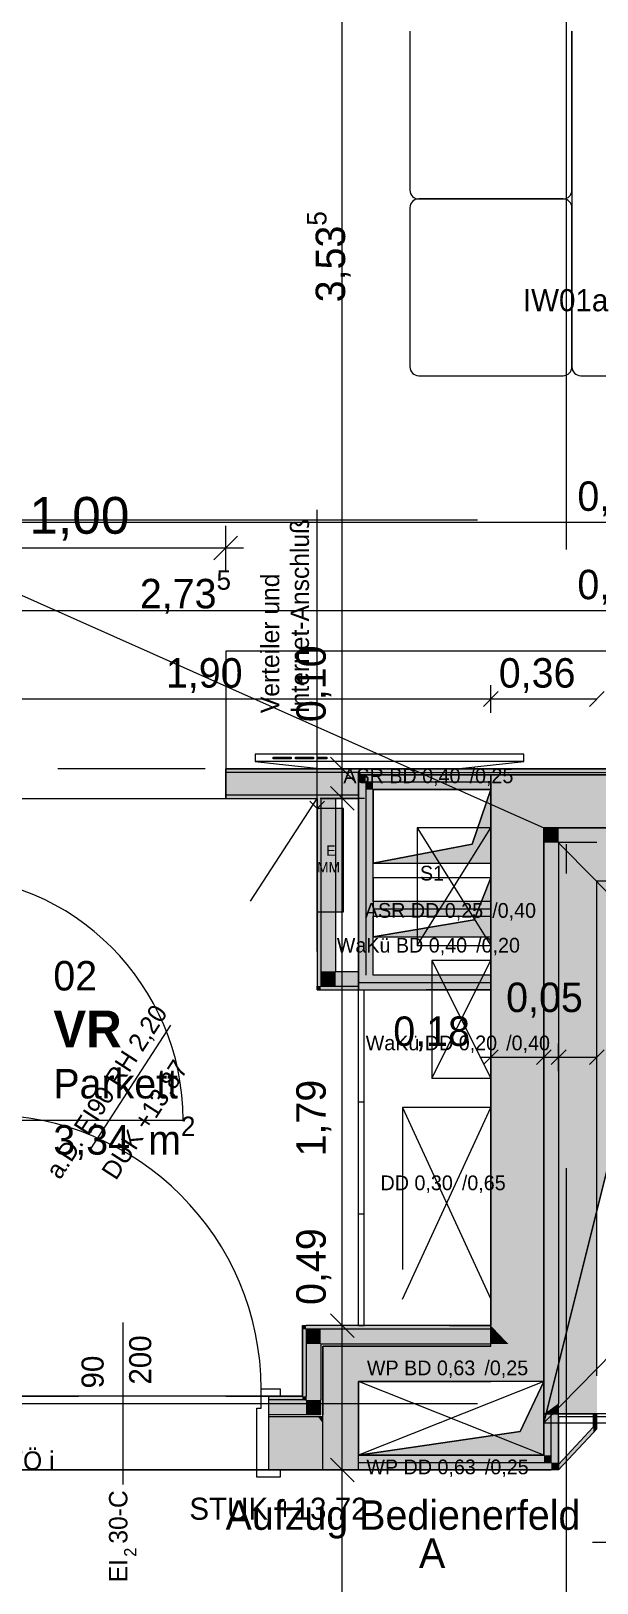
# Model space of a CAD drawing. Header units: metres. Extents: x -3 to 171, y -23 to 41.
# Drawn here: x 7.18 to 9.11, y -6.61 to -1.34 of the extents above; entities that cross this region are included whole.
import ezdxf

# ---------------------------------------------------------------- set-up
doc = ezdxf.new("R2010")
doc.units = ezdxf.units.M
doc.header["$MEASUREMENT"] = 0
for name, pattern in [('Achse', [0.004, 0.002, -0.001, 0, -0.001]), ('Strichlinie eng', [0.002, 0.0015, -0.0005]), ('Untersicht', [0.001, 0.0005, -0.0005])]:
    doc.linetypes.add(name, pattern=pattern)
for name, color, linetype in [('4._1.DG PP STG1_1_000 Achsraster', 7, 'Continuous'), ('4._1.DG PP STG1_1_120 Wand Innen tragend', 7, 'Continuous'), ('4._1.DG PP STG1_1_130 Wand Innen', 7, 'Continuous'), ('4._1.DG PP STG1_1_170 Schachtwände', 7, 'Continuous'), ('4._1.DG PP STG1_1_210 Decke', 7, 'Continuous'), ('4._1.DG PP STG1_1_220 Bodenaufbau', 7, 'Continuous'), ('4._1.DG PP STG1_1_230 Decke abgehaengt', 7, 'Continuous'), ('4._1.DG PP STG1_1_270 Deckendurchbruchsymbol', 7, 'Continuous'), ('4._1.DG PP STG1_1_430 Aufzug', 7, 'Continuous'), ('4._1.DG PP STG1_1_510 Möblierung', 7, 'Continuous'), ('4._1.DG PP STG1_1_630 Elektrische Installation', 7, 'Continuous'), ('4._1.DG PP STG1_1_810 Raum', 7, 'Continuous'), ('4._1.DG PP STG1_1_815 Raumbegrenzung', 7, 'Continuous'), ('4._1.DG PP STG1_1_915 Allgemein Beschriftung.x', 7, 'Continuous'), ('4._1.DG PP STG1_1_945 Einreichplan Beschriftung', 7, 'Continuous'), ('4._1.DG PP STG1_1_950 Polierplan Bemaßung', 7, 'Continuous'), ('4._1.DG PP STG1_1_950-1 Polierplan Bemaßung Küche', 7, 'Continuous')]:
    doc.layers.add(name, color=color, linetype=linetype)
doc.styles.add('ERSTELLTER_STIL_1', font='arial.ttf')
doc.styles.add('ERSTELLTER_STIL_2', font='')
doc.styles.add('ERSTELLTER_STIL_6', font='')
doc.styles.get('ERSTELLTER_STIL_2').set_extended_font_data('Eurostile')
doc.styles.get('ERSTELLTER_STIL_6').set_extended_font_data('Eurostile', bold=True)

msp = doc.modelspace()

# ---------------------------------------------------------------- hatches: boundary and pattern name
at = {"layer": '4._1.DG PP STG1_1_120 Wand Innen tragend', "linetype": 'Continuous', "lineweight": 13, "true_color": 0x3f7f02}
for points in [[(8.745, -4.045), (8.925, -4.045), (8.745, -3.865)], [(8.745, -3.865), (8.925, -4.045), (8.925, -3.865)], [(10.905, -3.865), (8.925, -3.865), (8.925, -4.045), (10.905, -4.045)], [(8.745, -4.045), (8.745, -5.735), (8.8113, -5.805), (8.925, -5.805), (8.925, -4.045)], [(8.7568, -5.7475), (8.745, -5.735), (8.745, -5.7475)], [(8.745, -5.7975), (8.8042, -5.7975), (8.7568, -5.7475), (8.745, -5.7475)], [(8.295, -5.805), (8.175, -5.805), (8.295, -5.925)], [(8.295, -5.925), (8.175, -5.805), (8.175, -5.925)], [(8.295, -5.925), (8.745, -5.925), (8.745, -5.805), (8.295, -5.805)], [(8.745, -5.805), (8.8113, -5.805), (8.8042, -5.7975), (8.745, -5.7975)], [(8.745, -5.805), (8.745, -5.925), (8.925, -5.925), (8.8113, -5.805)], [(8.925, -5.805), (8.8113, -5.805), (8.925, -5.925)], [(8.295, -6.045), (8.295, -5.925), (8.175, -5.925), (8.175, -6.045)], [(7.99, -6.225), (8.175, -6.225), (8.175, -6.0671), (8.1582, -6.045), (7.99, -6.045)], [(8.1582, -6.045), (8.1675, -6.0572), (8.1675, -6.045)], [(8.1675, -6.045), (8.1675, -6.0572), (8.175, -6.0671), (8.175, -6.045)], [(8.295, -6.045), (8.175, -6.045), (8.175, -6.0671), (8.295, -6.225)], [(8.175, -6.0671), (8.175, -6.225), (8.295, -6.225)]]:
    msp.add_hatch(color=76, dxfattribs=at).paths.add_polyline_path(points)
at = {"layer": '4._1.DG PP STG1_1_120 Wand Innen tragend', "linetype": 'Continuous', "lineweight": 13, "true_color": 0xfb02fe}
for points in [[(8.1175, -5.735), (8.105, -5.735), (8.1175, -5.7475)], [(8.105, -5.7475), (8.1175, -5.7475), (8.105, -5.735)], [(8.1175, -5.7475), (8.745, -5.7475), (8.745, -5.735), (8.1175, -5.735)], [(8.105, -5.975), (8.1175, -5.975), (8.1175, -5.7475), (8.105, -5.7475)], [(7.99, -5.9875), (8.105, -5.9875), (8.105, -5.975), (7.99, -5.975)], [(8.1175, -5.975), (8.105, -5.975), (8.1145, -5.9875), (8.1175, -5.9875)], [(8.1145, -5.9875), (8.105, -5.975), (8.105, -5.9875)]]:
    msp.add_hatch(color=6, dxfattribs=at).paths.add_polyline_path(points)
at = {"layer": '4._1.DG PP STG1_1_120 Wand Innen tragend', "linetype": 'Continuous', "lineweight": 13, "true_color": 0xffaa00}
for points in [[(8.1675, -5.7475), (8.1175, -5.7475), (8.1675, -5.7975)], [(8.1675, -5.7975), (8.1175, -5.7475), (8.1175, -5.7975)], [(8.1675, -5.7975), (8.745, -5.7975), (8.745, -5.7475), (8.1675, -5.7475)], [(8.1675, -5.9875), (8.1675, -5.7975), (8.1175, -5.7975), (8.1175, -5.9875)], [(7.99, -6.0375), (8.1175, -6.0375), (8.1175, -5.9914), (8.1145, -5.9875), (7.99, -5.9875)], [(8.1145, -5.9875), (8.1175, -5.9914), (8.1175, -5.9875)], [(8.1675, -6.0375), (8.1675, -5.9875), (8.1175, -5.9875), (8.1175, -5.9914), (8.1525, -6.0375)], [(8.1175, -6.0375), (8.1525, -6.0375), (8.1175, -5.9914)]]:
    msp.add_hatch(color=40, dxfattribs=at).paths.add_polyline_path(points)
at = {"layer": '4._1.DG PP STG1_1_130 Wand Innen', "linetype": 'Continuous', "lineweight": 13, "true_color": 0xfb02fe}
for points in [[(8.295, -3.845), (7.845, -3.845), (7.845, -3.8575), (8.295, -3.8575)], [(9.37, -3.845), (8.295, -3.845), (8.295, -3.8575), (9.37, -3.8575)], [(7.845, -3.945), (8.295, -3.945), (8.295, -3.9325), (7.845, -3.9325)], [(8.155, -3.945), (8.155, -4.5825), (8.1675, -4.5825), (8.1675, -3.945)], [(8.1675, -4.5825), (8.155, -4.5825), (8.155, -4.595)], [(8.1675, -4.5825), (8.155, -4.595), (8.1675, -4.595)], [(8.1675, -4.595), (8.295, -4.595), (8.295, -4.5825), (8.1675, -4.5825)]]:
    msp.add_hatch(color=6, dxfattribs=at).paths.add_polyline_path(points)
at = {"layer": '4._1.DG PP STG1_1_130 Wand Innen', "linetype": 'Continuous', "lineweight": 13, "true_color": 0xffaa00}
for points in [[(8.295, -3.8575), (7.845, -3.8575), (7.845, -3.9325), (8.295, -3.9325)], [(8.2175, -4.5325), (8.2175, -3.945), (8.1675, -3.945), (8.1675, -4.5325)], [(8.1675, -4.5325), (8.1675, -4.5825), (8.2175, -4.5325)], [(8.2175, -4.5325), (8.1675, -4.5825), (8.2175, -4.5825)], [(8.2175, -4.5825), (8.295, -4.5825), (8.295, -4.5325), (8.2175, -4.5325)]]:
    msp.add_hatch(color=40, dxfattribs=at).paths.add_polyline_path(points)
at = {"layer": '4._1.DG PP STG1_1_170 Schachtwände', "linetype": 'Continuous', "lineweight": 13, "true_color": 0xfb02fe}
for points in [[(8.295, -3.89), (8.32, -3.89), (8.295, -3.865)], [(8.32, -3.865), (8.295, -3.865), (8.32, -3.89)], [(8.295, -4.545), (8.32, -4.545), (8.32, -3.89), (8.295, -3.89)], [(8.32, -3.89), (8.745, -3.89), (8.745, -3.865), (8.32, -3.865)], [(8.345, -3.915), (8.32, -3.89), (8.32, -3.915)], [(8.345, -3.89), (8.32, -3.89), (8.345, -3.915)], [(8.345, -3.915), (8.745, -3.915), (8.745, -3.89), (8.345, -3.89)], [(8.32, -3.915), (8.32, -4.545), (8.345, -4.545), (8.345, -3.915)], [(8.345, -4.32), (8.745, -4.32), (8.745, -4.295), (8.345, -4.295)], [(8.345, -4.345), (8.745, -4.345), (8.745, -4.32), (8.345, -4.32)], [(8.295, -4.57), (8.745, -4.57), (8.745, -4.545), (8.295, -4.545)], [(8.295, -4.595), (8.745, -4.595), (8.745, -4.57), (8.295, -4.57)], [(8.95, -6.175), (8.95, -6.035), (8.925, -6.035), (8.925, -6.175)], [(8.975, -6.2), (8.975, -6.035), (8.95, -6.035), (8.95, -6.2)], [(9.105, -6.035), (9.0925, -6.035), (9.0925, -6.0801), (9.105, -6.0666)], [(9.0925, -6.0801), (8.975, -6.2066), (8.975, -6.225), (9.0925, -6.0985)], [(9.105, -6.0666), (9.0925, -6.0801), (9.105, -6.085)], [(9.0925, -6.0801), (9.0925, -6.0985), (9.105, -6.085)], [(8.925, -6.175), (8.295, -6.175), (8.295, -6.2), (8.925, -6.2)], [(8.95, -6.2), (8.295, -6.2), (8.295, -6.225), (8.95, -6.225)], [(8.925, -6.2), (8.95, -6.2), (8.925, -6.175)], [(8.925, -6.175), (8.95, -6.2), (8.95, -6.175)], [(8.95, -6.225), (8.975, -6.225), (8.95, -6.2)], [(8.95, -6.2), (8.975, -6.225), (8.975, -6.2)]]:
    msp.add_hatch(color=6, dxfattribs=at).paths.add_polyline_path(points)
at = {"layer": '4._1.DG PP STG1_1_270 Deckendurchbruchsymbol', "linetype": 'Continuous', "lineweight": 0}
for points in [[(8.345, -4.165), (8.745, -4.165), (8.745, -3.915), (8.6811, -4.1011)], [(8.345, -4.415), (8.745, -4.415), (8.745, -4.215), (8.6879, -4.3579)], [(8.295, -6.175), (8.925, -6.175), (8.925, -5.925), (8.8448, -6.0948)]]:
    msp.add_hatch(color=8, dxfattribs=at).paths.add_polyline_path(points)
at = {"layer": '4._1.DG PP STG1_1_270 Deckendurchbruchsymbol', "linetype": 'Continuous', "lineweight": 0, "true_color": 0x3f3f3f}
msp.add_hatch(color=250, dxfattribs=at).paths.add_polyline_path([(10.905, -4.045), (8.925, -4.045), (8.925, -6.065), (9.329, -4.449)])
at = {"layer": '4._1.DG PP STG1_1_430 Aufzug', "linetype": 'Continuous', "lineweight": 13, "true_color": 0xff6400}
for points in [[(8.925, -4.045), (8.975, -4.095), (8.975, -4.045)], [(8.925, -4.095), (8.975, -4.095), (8.925, -4.045)], [(8.975, -4.045), (8.975, -4.095), (10.855, -4.095), (10.855, -4.045)], [(8.925, -4.095), (8.925, -6.035), (8.975, -5.9989), (8.975, -4.095)], [(8.975, -5.9989), (8.925, -6.035), (8.975, -6.035)]]:
    msp.add_hatch(color=30, dxfattribs=at).paths.add_polyline_path(points)
at = {"layer": '4._1.DG PP STG1_1_430 Aufzug', "linetype": 'Continuous', "lineweight": 13, "true_color": 0x3f7f02}
for points in [[(8.975, -4.095), (9.105, -4.225), (9.105, -4.095)], [(8.975, -4.225), (9.105, -4.225), (8.975, -4.095)], [(10.725, -4.095), (9.105, -4.095), (9.105, -4.225), (10.725, -4.225)], [(8.975, -4.225), (8.975, -5.905), (9.105, -5.905), (9.105, -4.225)], [(9.105, -5.905), (8.975, -5.9989), (8.975, -6.035), (9.105, -6.035)], [(8.975, -5.9989), (9.105, -5.905), (8.975, -5.905)]]:
    msp.add_hatch(color=76, dxfattribs=at).paths.add_polyline_path(points)
at = {"layer": '4._1.DG PP STG1_1_630 Elektrische Installation', "linetype": 'Continuous', "lineweight": 0, "true_color": 0x3f1b00}
msp.add_hatch(color=28, dxfattribs=at).paths.add_polyline_path([(8.245, -3.98), (8.155, -3.98), (8.155, -4.33), (8.245, -4.33)])
msp.add_hatch(color=28, dxfattribs=at).paths.add_polyline_path([(8.245, -3.98), (8.155, -3.98), (8.155, -4.33), (8.245, -4.33)])

# ---------------------------------------------------------------- linework, layer by layer
at = {"layer": '4._1.DG PP STG1_1_000 Achsraster', "color": 5, "linetype": 'Achse', "lineweight": 0, "ltscale": 1000}
for p, q in [((9, 3), (9, -22.5231)), ((-1.5, -3), (21, -3)), ((-1.5, -6), (21, -6))]:
    msp.add_line(p, q, dxfattribs=at)
at = {"layer": '4._1.DG PP STG1_1_120 Wand Innen tragend', "color": 7, "linetype": 'Continuous', "lineweight": 13, "ltscale": 1000}
for p, q in [((7.495, -5.725), (7.495, -6.275)), ((8.1675, -5.7475), (8.1175, -5.7475)), ((8.1175, -5.7475), (8.1175, -5.7975)), ((8.1675, -5.7475), (8.1175, -5.7475)), ((8.745, -5.7475), (8.1675, -5.7475)), ((8.1175, -5.7975), (8.1175, -5.975)), ((8.175, -5.7975), (8.1675, -5.7975)), ((8.1675, -5.7975), (8.1675, -5.805)), ((8.175, -5.7975), (8.1675, -5.7975)), ((8.1675, -5.805), (8.1675, -5.9875)), ((8.745, -5.7975), (8.175, -5.7975)), ((7.965, -6.015), (7.965, -5.95)), ((7.965, -5.95), (8.03, -5.95)), ((8.03, -5.95), (8.03, -5.975)), ((7.99, -5.975), (7.99, -5.9875)), ((8.03, -5.975), (7.99, -5.975)), ((7.99, -5.975), (7.99, -6.225)), ((7.99, -5.975), (7.99, -5.9875)), ((7.99, -5.975), (7.99, -5.9875)), ((8.1145, -5.9875), (7.99, -5.9875)), ((7.99, -5.9875), (7.99, -6.0375)), ((7.99, -5.9875), (7.99, -6.0375)), ((7.99, -5.9875), (7.99, -6.0375)), ((8.1175, -5.9875), (8.1145, -5.9875)), ((8.1175, -5.9875), (8.1175, -5.975)), ((8.1175, -5.9875), (8.1175, -5.975)), ((8.1675, -6.0375), (8.1675, -5.9875)), ((8.1675, -6.0375), (8.1675, -5.9875)), ((7.95, -6.25), (7.95, -6.015)), ((7.95, -6.015), (7.965, -6.015)), ((8.1525, -6.0375), (7.99, -6.0375)), ((7.99, -6.0375), (7.99, -6.045)), ((7.99, -6.0375), (7.99, -6.045)), ((7.99, -6.0375), (7.99, -6.045)), ((8.1675, -6.0375), (8.1525, -6.0375)), ((8.03, -6.25), (7.95, -6.25)), ((7.99, -6.225), (8.03, -6.225)), ((8.03, -6.225), (8.03, -6.25))]:
    msp.add_line(p, q, dxfattribs=at)
at = {"layer": '4._1.DG PP STG1_1_120 Wand Innen tragend', "color": 7, "linetype": 'Continuous', "lineweight": 18, "ltscale": 1000}
for p, q in [((8.745, -5.7475), (8.745, -5.735)), ((8.745, -5.7475), (8.745, -5.735)), ((8.745, -5.7975), (8.745, -5.7475)), ((8.745, -5.7975), (8.745, -5.7475)), ((8.295, -5.805), (8.175, -5.805)), ((8.175, -5.805), (8.175, -5.925)), ((8.295, -5.805), (8.175, -5.805)), ((8.745, -5.805), (8.295, -5.805)), ((8.745, -5.805), (8.745, -5.7975)), ((8.745, -5.805), (8.745, -5.7975)), ((8.175, -5.925), (8.175, -6.0375)), ((8.1582, -6.045), (7.99, -6.045)), ((7.99, -6.045), (7.99, -6.225)), ((7.99, -6.045), (7.99, -6.225)), ((7.99, -6.045), (7.99, -6.225)), ((8.1675, -6.045), (8.1582, -6.045)), ((8.175, -6.045), (8.1675, -6.045)), ((8.175, -6.045), (8.175, -6.0375)), ((8.175, -6.045), (8.175, -6.0375))]:
    msp.add_line(p, q, dxfattribs=at)
at = {"layer": '4._1.DG PP STG1_1_120 Wand Innen tragend', "color": 8, "linetype": 'Continuous', "lineweight": 13, "ltscale": 1000}
for p, q in [((7.99, -5.975), (7, -5.975)), ((7.99, -6.225), (7, -6.225))]:
    msp.add_line(p, q, dxfattribs=at)
at = {"layer": '4._1.DG PP STG1_1_120 Wand Innen tragend', "color": 7, "linetype": 'Continuous', "lineweight": 18, "ltscale": 1000, "flags": 128}
for points in [[(8.745, -3.865), (8.745, -4.045)], [(9.37, -3.865), (8.745, -3.865)], [(8.745, -4.045), (8.745, -5.735)], [(8.925, -4.045), (10.905, -4.045)], [(8.925, -5.925), (8.925, -4.045)], [(8.295, -6.045), (8.295, -5.925)], [(8.295, -5.925), (8.745, -5.925)], [(8.925, -5.925), (8.745, -5.925)], [(8.295, -6.225), (8.295, -6.045)], [(7.99, -6.225), (8.295, -6.225)]]:
    msp.add_lwpolyline(points, dxfattribs=at)
at = {"layer": '4._1.DG PP STG1_1_120 Wand Innen tragend', "color": 7, "linetype": 'Continuous', "lineweight": 13, "ltscale": 1000, "flags": 128}
for points in [[(8.105, -5.735), (8.1175, -5.735)], [(8.105, -5.735), (8.105, -5.975)], [(8.745, -5.735), (8.1175, -5.735)], [(8.105, -5.975), (7.99, -5.975)]]:
    msp.add_lwpolyline(points, dxfattribs=at)
at = {"layer": '4._1.DG PP STG1_1_120 Wand Innen tragend', "color": 7, "linetype": 'Continuous', "lineweight": 13, "ltscale": 1000}
msp.add_arc((7.035, -5.95), 0.93, 0, 90, dxfattribs=at)
at = {"layer": '4._1.DG PP STG1_1_130 Wand Innen', "color": 7, "linetype": 'Continuous', "lineweight": 18, "ltscale": 1000}
for p, q in [((8.295, -3.8575), (7.845, -3.8575)), ((8.295, -3.8575), (9.37, -3.8575)), ((7.845, -3.9325), (8.295, -3.9325)), ((8.1675, -3.945), (8.1675, -4.5325)), ((8.2175, -3.945), (8.2175, -4.455)), ((8.2175, -4.455), (8.2175, -4.5325)), ((8.2175, -4.455), (8.2175, -4.5325)), ((8.1675, -4.5325), (8.1675, -4.5825)), ((8.1675, -4.5325), (8.1675, -4.5825)), ((8.1675, -4.5825), (8.2175, -4.5825)), ((8.2175, -4.5325), (8.295, -4.5325)), ((8.2175, -4.5825), (8.295, -4.5825)), ((8.295, -4.5325), (8.295, -4.5325))]:
    msp.add_line(p, q, dxfattribs=at)
at = {"layer": '4._1.DG PP STG1_1_130 Wand Innen', "color": 7, "linetype": 'Continuous', "lineweight": 13, "ltscale": 1000}
msp.add_line((6.87, -5.0371), (7.7, -5.0371), dxfattribs=at)
at = {"layer": '4._1.DG PP STG1_1_130 Wand Innen', "color": 7, "linetype": 'Continuous', "lineweight": 18, "ltscale": 1000, "flags": 128}
for points in [[(8.295, -3.845), (7.845, -3.845)], [(7.845, -3.845), (7.845, -3.945)], [(9.37, -3.845), (8.295, -3.845)], [(8.295, -3.8575), (8.295, -3.865)], [(8.295, -3.945), (8.295, -3.8575)], [(8.295, -3.865), (9.37, -3.865)], [(7.845, -3.945), (8.155, -3.945)], [(8.155, -3.945), (8.155, -4.5825)], [(8.1675, -3.945), (8.295, -3.945)], [(8.1675, -3.945), (8.2175, -3.945)], [(8.2175, -3.945), (8.295, -3.945)], [(8.295, -4.455), (8.295, -3.945)], [(8.295, -4.5325), (8.295, -4.455)], [(8.155, -4.595), (8.155, -4.5825)], [(8.295, -4.5825), (8.295, -4.5325)], [(8.295, -4.595), (8.295, -4.5825)], [(8.155, -4.595), (8.295, -4.595)]]:
    msp.add_lwpolyline(points, dxfattribs=at)
at = {"layer": '4._1.DG PP STG1_1_130 Wand Innen', "color": 7, "linetype": 'Continuous', "lineweight": 13, "ltscale": 1000}
msp.add_arc((6.87, -5.0371), 0.83, 0, 90, dxfattribs=at)
at = {"layer": '4._1.DG PP STG1_1_170 Schachtwände', "color": 7, "linetype": 'Continuous', "lineweight": 18, "ltscale": 1000}
for p, q in [((8.345, -3.89), (8.32, -3.89)), ((8.32, -3.89), (8.32, -3.915)), ((8.745, -3.89), (8.345, -3.89)), ((8.32, -3.915), (8.32, -4.545)), ((8.345, -4.32), (8.745, -4.32)), ((8.295, -4.57), (8.745, -4.57)), ((8.95, -6.175), (8.95, -6.035)), ((8.295, -6.2), (8.925, -6.2)), ((8.925, -6.2), (8.95, -6.2)), ((8.95, -6.2), (8.95, -6.175))]:
    msp.add_line(p, q, dxfattribs=at)
at = {"layer": '4._1.DG PP STG1_1_170 Schachtwände', "color": 7, "linetype": 'Continuous', "lineweight": 18, "ltscale": 1000, "flags": 128}
for points in [[(8.295, -3.865), (8.295, -3.89)], [(8.745, -3.865), (8.295, -3.865)], [(8.295, -3.89), (8.295, -4.545)], [(8.745, -3.865), (8.745, -3.89)], [(8.745, -3.89), (8.745, -3.915)], [(8.345, -3.915), (8.745, -3.915)], [(8.345, -4.295), (8.345, -3.915)], [(8.745, -4.295), (8.345, -4.295)], [(8.745, -4.345), (8.745, -4.295)], [(8.345, -4.545), (8.345, -4.345)], [(8.345, -4.345), (8.745, -4.345)], [(8.295, -4.545), (8.295, -4.595)], [(8.745, -4.545), (8.345, -4.545)], [(8.745, -4.595), (8.745, -4.545)], [(8.295, -4.595), (8.745, -4.595)], [(8.95, -6.035), (8.925, -6.035)], [(8.925, -6.035), (8.925, -6.175)], [(8.975, -6.035), (8.95, -6.035)], [(8.975, -6.225), (8.975, -6.035)], [(8.925, -6.175), (8.295, -6.175)], [(8.295, -6.2), (8.295, -6.175)], [(8.295, -6.225), (8.295, -6.2)], [(8.295, -6.225), (8.95, -6.225)], [(8.975, -6.225), (8.95, -6.225)]]:
    msp.add_lwpolyline(points, dxfattribs=at)
at = {"layer": '4._1.DG PP STG1_1_170 Schachtwände', "color": 7, "linetype": 'Continuous', "lineweight": 13, "ltscale": 1000, "flags": 128}
for points in [[(9.0925, -6.035), (9.0925, -6.0801)], [(9.105, -6.035), (9.0925, -6.035)], [(9.105, -6.085), (9.105, -6.035)], [(9.0925, -6.0801), (8.975, -6.2066)], [(8.975, -6.225), (9.0925, -6.0985)], [(9.105, -6.085), (9.0925, -6.0985)], [(8.975, -6.225), (8.975, -6.2066)]]:
    msp.add_lwpolyline(points, dxfattribs=at)
at = {"layer": '4._1.DG PP STG1_1_210 Decke', "color": 255, "linetype": 'Continuous', "lineweight": 13, "ltscale": 1000, "flags": 128}
msp.add_lwpolyline([(8.925, -6.065), (10.905, -6.065), (10.905, -4.045), (8.925, -4.045)], close=True, dxfattribs=at)
at = {"layer": '4._1.DG PP STG1_1_220 Bodenaufbau', "color": 7, "linetype": 'Continuous', "lineweight": 13, "ltscale": 1000, "true_color": 0xf4f4f4, "flags": 128}
for points in [[(6.835, -8.775), (6.835, -6.225), (8.175, -6.225), (8.175, -5.805), (8.745, -5.805), (8.745, -3.865), (11.105, -3.865), (11.105, -6.225), (13.385, -6.225), (13.385, -8.775)], [(6.835, -8.775), (8.105, -8.775), (8.105, -7.555), (12.115, -7.555), (12.115, -8.775), (13.385, -8.775), (13.385, -6.225), (11.105, -6.225), (11.105, -6.045), (8.975, -6.045), (8.975, -6.225), (6.835, -6.225)]]:
    msp.add_lwpolyline(points, close=True, dxfattribs=at)
at = {"layer": '4._1.DG PP STG1_1_230 Decke abgehaengt', "color": 8, "linetype": 'Untersicht', "lineweight": 13, "ltscale": 1000}
msp.add_line((6.845, -5.975), (8.155, -3.945), dxfattribs=at)
at = {"layer": '4._1.DG PP STG1_1_230 Decke abgehaengt', "color": 8, "linetype": 'Untersicht', "lineweight": 13, "ltscale": 1000, "flags": 128}
msp.add_lwpolyline([(6.845, -5.975), (8.105, -5.975), (8.105, -5.735), (8.745, -5.735), (8.745, -4.595), (8.295, -4.595), (8.295, -4.465), (8.155, -4.465), (8.155, -3.945), (7.845, -3.945), (7.845, -3.845), (6.845, -3.845)], close=True, dxfattribs=at)
at = {"layer": '4._1.DG PP STG1_1_270 Deckendurchbruchsymbol', "color": 7, "linetype": 'Strichlinie eng', "lineweight": 13, "ltscale": 1000}
for p, q in [((8.495, -4.445), (8.745, -4.045)), ((8.495, -4.045), (8.745, -4.445)), ((10.905, -4.045), (8.925, -6.065)), ((10.905, -6.065), (8.925, -4.045)), ((8.545, -4.895), (8.745, -4.495)), ((8.545, -4.495), (8.745, -4.895)), ((8.445, -5.645), (8.745, -4.995)), ((8.445, -4.995), (8.745, -5.645)), ((8.925, -5.925), (8.295, -6.175)), ((8.925, -6.175), (8.295, -5.925))]:
    msp.add_line(p, q, dxfattribs=at)
at = {"layer": '4._1.DG PP STG1_1_270 Deckendurchbruchsymbol', "color": 7, "linetype": 'Continuous', "lineweight": 13, "ltscale": 1000, "flags": 128}
for points in [[(8.6811, -4.1011), (8.745, -3.915), (8.345, -3.915), (8.345, -4.165)], [(8.345, -4.165), (8.745, -4.165), (8.745, -3.915), (8.6811, -4.1011)], [(9.329, -4.449), (8.925, -6.065), (10.905, -6.065), (10.905, -4.045)], [(10.905, -4.045), (8.925, -4.045), (8.925, -6.065), (9.329, -4.449)], [(8.6879, -4.3579), (8.745, -4.215), (8.345, -4.215), (8.345, -4.415)], [(8.345, -4.415), (8.745, -4.415), (8.745, -4.215), (8.6879, -4.3579)], [(8.8448, -6.0948), (8.925, -5.925), (8.295, -5.925), (8.295, -6.175)], [(8.295, -6.175), (8.925, -6.175), (8.925, -5.925), (8.8448, -6.0948)]]:
    msp.add_lwpolyline(points, close=True, dxfattribs=at)
at = {"layer": '4._1.DG PP STG1_1_270 Deckendurchbruchsymbol', "color": 7, "linetype": 'Strichlinie eng', "lineweight": 13, "ltscale": 1000, "flags": 128}
for points in [[(8.745, -4.445), (8.745, -4.045), (8.495, -4.045), (8.495, -4.445)], [(8.925, -4.045), (8.925, -6.065), (10.905, -6.065), (10.905, -4.045)], [(8.745, -4.895), (8.745, -4.495), (8.545, -4.495), (8.545, -4.895)], [(8.745, -5.645), (8.745, -4.995), (8.445, -4.995), (8.445, -5.645)], [(8.295, -5.925), (8.295, -6.175), (8.925, -6.175), (8.925, -5.925)]]:
    msp.add_lwpolyline(points, close=True, dxfattribs=at)
at = {"layer": '4._1.DG PP STG1_1_430 Aufzug', "color": 7, "linetype": 'Continuous', "lineweight": 18, "ltscale": 1000}
for p, q in [((9.105, -4.095), (8.975, -4.095)), ((8.975, -4.095), (8.975, -4.225)), ((9.105, -4.095), (8.975, -4.095)), ((8.975, -4.225), (8.975, -5.905)), ((8.975, -5.905), (8.975, -5.9989)), ((8.975, -6.035), (8.975, -5.9989))]:
    msp.add_line(p, q, dxfattribs=at)
at = {"layer": '4._1.DG PP STG1_1_430 Aufzug', "color": 7, "linetype": 'Continuous', "lineweight": 13, "ltscale": 1000, "flags": 128}
for points in [[(8.925, -4.045), (8.975, -4.045)], [(8.925, -4.045), (8.925, -6.035)], [(10.905, -4.045), (8.975, -4.045)], [(8.925, -6.035), (8.975, -6.035)]]:
    msp.add_lwpolyline(points, dxfattribs=at)
at = {"layer": '4._1.DG PP STG1_1_430 Aufzug', "color": 7, "linetype": 'Continuous', "lineweight": 18, "ltscale": 1000, "flags": 128}
for points in [[(9.105, -5.905), (9.105, -4.225)], [(9.105, -4.225), (10.725, -4.225)], [(8.975, -6.035), (9.105, -6.035)]]:
    msp.add_lwpolyline(points, dxfattribs=at)
at = {"layer": '4._1.DG PP STG1_1_430 Aufzug', "color": 30, "linetype": 'Continuous', "lineweight": 13, "ltscale": 1000, "true_color": 0xff6400, "flags": 128}
msp.add_lwpolyline([(8.925, -6.065), (10.905, -6.065), (10.905, -6.035), (8.925, -6.035)], close=True, dxfattribs=at)
at = {"layer": '4._1.DG PP STG1_1_430 Aufzug', "color": 30, "linetype": 'Untersicht', "lineweight": 13, "ltscale": 1000, "true_color": 0xff6400, "flags": 128}
msp.add_lwpolyline([(8.925, -6.065), (10.905, -6.065), (10.905, -6.035), (8.925, -6.035)], close=True, dxfattribs=at)
at = {"layer": '4._1.DG PP STG1_1_510 Möblierung', "color": 8, "linetype": 'Continuous', "lineweight": 13, "ltscale": 1000, "true_color": 0x7e7f7f}
for p, q in [((8.47, -1.34), (8.47, -1.88)), ((9.02, -1.88), (9.02, -1.34)), ((9.02, -1.34), (9.02, -2.48)), ((8.47, -1.94), (8.47, -2.48)), ((8.5, -1.91), (8.99, -1.91)), ((8.99, -1.91), (8.5, -1.91)), ((9.02, -2.48), (9.02, -1.94)), ((8.5, -2.51), (8.99, -2.51)), ((9.05, -2.51), (9.14, -2.51)), ((8.8566, -3.82), (7.945, -3.82)), ((8.0058, -3.805), (8.0665, -3.805)), ((8.0058, -3.8113), (8.0058, -3.805)), ((8.0665, -3.8113), (8.0058, -3.8113)), ((8.0665, -3.805), (8.0665, -3.8113)), ((8.0817, -3.805), (8.1425, -3.805)), ((8.0817, -3.8113), (8.0817, -3.805)), ((8.1425, -3.8113), (8.0817, -3.8113)), ((8.1425, -3.805), (8.1425, -3.8113)), ((8.1577, -3.805), (8.1881, -3.805)), ((8.1577, -3.8113), (8.1577, -3.805)), ((8.1881, -3.8113), (8.1577, -3.8113)), ((8.1881, -3.805), (8.1881, -3.8113)), ((8.315, -5.735), (8.315, -4.595)), ((8.295, -4.975), (8.315, -4.975)), ((8.295, -5.355), (8.315, -5.355)), ((8.295, -5.735), (8.315, -5.735))]:
    msp.add_line(p, q, dxfattribs=at)
at = {"layer": '4._1.DG PP STG1_1_510 Möblierung', "color": 8, "linetype": 'Continuous', "lineweight": 13, "ltscale": 1000, "true_color": 0x7e7f7f, "flags": 128}
for points in [[(9.37, -3.445), (7.845, -3.445), (7.845, -3.845), (9.37, -3.845)], [(8.8566, -3.795), (7.945, -3.795), (7.945, -3.82), (8.1729, -3.845), (8.6287, -3.845), (8.8566, -3.82)], [(8.295, -5.735), (8.295, -4.595), (8.745, -4.595), (8.745, -5.735)]]:
    msp.add_lwpolyline(points, close=True, dxfattribs=at)
at = {"layer": '4._1.DG PP STG1_1_510 Möblierung', "color": 8, "linetype": 'Continuous', "lineweight": 13, "ltscale": 1000, "true_color": 0x7e7f7f}
for centre, start, end in [((8.5, -1.88), 180, 270), ((8.99, -1.88), 270, 0), ((8.5, -1.94), 90, 180), ((8.99, -1.94), 0, 90), ((8.5, -2.48), 180, 270), ((8.99, -2.48), 270, 0), ((9.05, -2.48), 180, 270)]:
    msp.add_arc(centre, 0.03, start, end, dxfattribs=at)
at = {"layer": '4._1.DG PP STG1_1_630 Elektrische Installation', "color": 7, "linetype": 'Continuous', "lineweight": 13, "ltscale": 1000, "flags": 128}
msp.add_lwpolyline([(8.245, -3.98), (8.155, -3.98), (8.155, -4.33), (8.245, -4.33)], close=True, dxfattribs=at)
msp.add_lwpolyline([(8.245, -3.98), (8.155, -3.98), (8.155, -4.33), (8.245, -4.33)], close=True, dxfattribs=at)
at = {"layer": '4._1.DG PP STG1_1_815 Raumbegrenzung', "color": 8, "linetype": 'Continuous', "lineweight": 13, "ltscale": 1000, "flags": 128}
msp.add_lwpolyline([(6.845, -3.945), (7.845, -3.945), (7.845, -3.845)], dxfattribs=at)
at = {"layer": '4._1.DG PP STG1_1_945 Einreichplan Beschriftung', "color": 92, "linetype": 'Continuous', "lineweight": 13, "ltscale": 1000}
for p, q in [((8.155, -3.6557), (8.155, -2.9652)), ((8.155, -3.7947), (8.155, -3.6557)), ((8.155, -3.98), (8.155, -3.7947)), ((8.155, -3.98), (8.13, -3.955)), ((8.155, -3.98), (8.18, -3.955))]:
    msp.add_line(p, q, dxfattribs=at)
at = {"layer": '4._1.DG PP STG1_1_950 Polierplan Bemaßung', "color": 7, "linetype": 'Continuous', "lineweight": 13, "ltscale": 1000}
for p, q in [((0.1305, -0.13), (8.925, -4.045)), ((9.19, -6.4709), (9.09, -6.4709))]:
    msp.add_line(p, q, dxfattribs=at)
at = {"layer": '4._1.DG PP STG1_1_950 Polierplan Bemaßung', "color": 6, "linetype": 'Continuous', "lineweight": 13, "ltscale": 1000, "true_color": 0xfb02fe}
for p, q in [((8.2404, -3.845), (8.2404, -0.31)), ((6.635, -3.3076), (9.37, -3.3076)), ((8.77, -3.5826), (8.72, -3.6326)), ((8.745, -3.6545), (8.745, -3.5608)), ((9.13, -3.5826), (9.08, -3.6326)), ((6.845, -3.6076), (8.745, -3.6076)), ((8.745, -3.6076), (9.105, -3.6076)), ((8.3154, -3.845), (8.1654, -3.845)), ((8.2004, -3.805), (8.2804, -3.885)), ((8.2404, -3.945), (8.2404, -3.845)), ((8.3154, -3.945), (8.1654, -3.945)), ((8.2004, -3.905), (8.2804, -3.985)), ((8.2404, -5.735), (8.2404, -3.945)), ((8.3154, -5.735), (8.1654, -5.735)), ((8.2004, -5.695), (8.2804, -5.775)), ((8.2404, -6.225), (8.2404, -5.735)), ((8.2004, -6.185), (8.2804, -6.265)), ((8.3154, -6.225), (8.1654, -6.225)), ((8.2404, -7.3448), (8.2404, -6.225))]:
    msp.add_line(p, q, dxfattribs=at)
at = {"layer": '4._1.DG PP STG1_1_950 Polierplan Bemaßung', "color": 76, "linetype": 'Continuous', "lineweight": 13, "ltscale": 1000, "true_color": 0x3f7f02}
for p, q in [((0.321, -3.0076), (9.37, -3.0076)), ((8.745, -4.8709), (8.745, -4.7772)), ((8.925, -4.8709), (8.925, -4.7772)), ((8.975, -4.8709), (8.975, -4.7772)), ((8.7075, -4.8241), (8.745, -4.8241)), ((8.77, -4.7991), (8.72, -4.8491)), ((8.745, -4.8241), (8.925, -4.8241)), ((8.95, -4.7991), (8.9, -4.8491)), ((8.925, -4.8241), (8.975, -4.8241)), ((9, -4.7991), (8.95, -4.8491)), ((8.975, -4.8241), (9.105, -4.8241)), ((9.13, -4.7991), (9.08, -4.8491))]:
    msp.add_line(p, q, dxfattribs=at)
at = {"layer": '4._1.DG PP STG1_1_950 Polierplan Bemaßung', "color": 8, "linetype": 'Untersicht', "lineweight": 13, "ltscale": 1000}
msp.add_line((6.845, -5.975), (8.155, -3.945), dxfattribs=at)
at = {"layer": '4._1.DG PP STG1_1_950-1 Polierplan Bemaßung Küche', "color": 150, "linetype": 'Continuous', "lineweight": 13, "ltscale": 1000, "true_color": 0x0f7ffe}
for p, q in [((7.805, -3.135), (7.885, -3.055)), ((7.845, -3.17), (7.845, -3.02)), ((6.845, -3.095), (7.845, -3.095)), ((7.845, -3.095), (7.905, -3.095))]:
    msp.add_line(p, q, dxfattribs=at)

# ---------------------------------------------------------------- texts
at = {"layer": '4._1.DG PP STG1_1_120 Wand Innen tragend', "color": 7, "linetype": 'Continuous', "lineweight": 13, "attachment_point": 9, "rotation": 90, "style": 'ERSTELLTER_STIL_2'}
for s, insert, char_height in [('\\A1;{\\pqr;\\pt0;\\fEurostile|b0|i0|c0|p0;\\W1.000000;200}', (7.593, -5.768), 0.075), ('\\A1;{\\pqr;\\pt0;\\fEurostile|b0|i0|c0|p0;\\W1.000000;90}', (7.4314, -5.837), 0.075), ('\\A1;{\\pqr;\\pt0;\\fEurostile|b0|i0|c0|p0;\\W1.000000;30-C}', (7.512, -6.2942), 0.0625), ('\\A1;{\\pqr;\\pt0;\\fEurostile|b0|i0|c0|p0;\\W1.000000;2}', (7.5414, -6.4889), 0.041667), ('\\A1;{\\pqr;\\pt0;\\fEurostile|b0|i0|c0|p0;\\W1.000000;EI}', (7.5114, -6.5273), 0.0625)]:
    msp.add_mtext(s, dxfattribs=dict(at, insert=insert, char_height=char_height))
at = {"layer": '4._1.DG PP STG1_1_120 Wand Innen tragend', "color": 7, "linetype": 'Continuous', "lineweight": 13, "insert": (8.3262, -6.4082), "char_height": 0.075, "attachment_point": 9, "style": 'ERSTELLTER_STIL_2'}
msp.add_mtext('\\A1;{\\pqr;\\pt0;\\fEurostile|b0|i0|c0|p0;\\W1.000000;STUK +13,72}', dxfattribs=at)
at = {"layer": '4._1.DG PP STG1_1_270 Deckendurchbruchsymbol', "color": 1, "linetype": 'Continuous', "lineweight": 0, "char_height": 0.05, "style": 'ERSTELLTER_STIL_2'}
for s, insert, attachment_point in [('\\A1;{\\pqc;\\pt0;\\fEurostile|b0|i0|c0|p0;\\W1.000000;ASR BD 0,40\\fEurostile|b0|i0|c0|p0;\\W1.000000;\\A1{\\H.66x;\\S^  ;}\\fEurostile|b0|i0|c0|p0;\\W1.000000; /0,25\\fEurostile|b0|i0|c0|p0;\\W1.000000;\\A1{\\H.66x;\\S^  ;}\\fEurostile|b0|i0|c0|p0;\\W1.000000;\\fEurostile|b0|i0|c0|p0;\\W1.000000;\\A1{\\H.66x;\\S^  ;}}', (8.545, -3.9081), 8), ('\\A1;{\\pqc;\\pt0;\\fEurostile|b0|i0|c0|p0;\\W1.000000;S1}', (8.545, -4.1739), 2), ('\\A1;{\\pqc;\\pt0;\\fEurostile|b0|i0|c0|p0;\\W1.000000;ASR DD 0,25\\fEurostile|b0|i0|c0|p0;\\W1.000000;\\A1{\\H.66x;\\S^  ;}\\fEurostile|b0|i0|c0|p0;\\W1.000000; /0,40\\fEurostile|b0|i0|c0|p0;\\W1.000000;\\A1{\\H.66x;\\S^  ;}\\fEurostile|b0|i0|c0|p0;\\W1.000000;\\fEurostile|b0|i0|c0|p0;\\W1.000000;\\A1{\\H.66x;\\S^  ;}}', (8.62, -4.365), 8), ('\\A1;{\\pqc;\\pt0;\\fEurostile|b0|i0|c0|p0;\\W1.000000;WaKü BD 0,40\\fEurostile|b0|i0|c0|p0;\\W1.000000;\\A1{\\H.66x;\\S^  ;}\\fEurostile|b0|i0|c0|p0;\\W1.000000; /0,20\\fEurostile|b0|i0|c0|p0;\\W1.000000;\\A1{\\H.66x;\\S^  ;}\\fEurostile|b0|i0|c0|p0;\\W1.000000;\\fEurostile|b0|i0|c0|p0;\\W1.000000;\\A1{\\H.66x;\\S^  ;}}', (8.545, -4.4832), 8), ('\\A1;{\\pqc;\\pt0;\\fEurostile|b0|i0|c0|p0;\\W1.000000;WaKü DD 0,20\\fEurostile|b0|i0|c0|p0;\\W1.000000;\\A1{\\H.66x;\\S^  ;}\\fEurostile|b0|i0|c0|p0;\\W1.000000; /0,40\\fEurostile|b0|i0|c0|p0;\\W1.000000;\\A1{\\H.66x;\\S^  ;}\\fEurostile|b0|i0|c0|p0;\\W1.000000;\\fEurostile|b0|i0|c0|p0;\\W1.000000;\\A1{\\H.66x;\\S^  ;}}', (8.645, -4.815), 8), ('\\A1;{\\pqc;\\pt0;\\fEurostile|b0|i0|c0|p0;\\W1.000000;DD 0,30\\fEurostile|b0|i0|c0|p0;\\W1.000000;\\A1{\\H.66x;\\S^  ;}\\fEurostile|b0|i0|c0|p0;\\W1.000000; /0,65\\fEurostile|b0|i0|c0|p0;\\W1.000000;\\A1{\\H.66x;\\S^  ;}\\fEurostile|b0|i0|c0|p0;\\W1.000000;\\fEurostile|b0|i0|c0|p0;\\W1.000000;\\A1{\\H.66x;\\S^  ;}}', (8.595, -5.2899), 8), ('\\A1;{\\pqc;\\pt0;\\fEurostile|b0|i0|c0|p0;\\W1.000000;WP BD 0,63\\fEurostile|b0|i0|c0|p0;\\W1.000000;\\A1{\\H.66x;\\S^  ;}\\fEurostile|b0|i0|c0|p0;\\W1.000000; /0,25\\fEurostile|b0|i0|c0|p0;\\W1.000000;\\A1{\\H.66x;\\S^  ;}\\fEurostile|b0|i0|c0|p0;\\W1.000000;\\fEurostile|b0|i0|c0|p0;\\W1.000000;\\A1{\\H.66x;\\S^  ;}}', (8.61, -5.9181), 8), ('\\A1;{\\pqc;\\pt0;\\fEurostile|b0|i0|c0|p0;\\W1.000000;WP DD 0,63\\fEurostile|b0|i0|c0|p0;\\W1.000000;\\A1{\\H.66x;\\S^  ;}\\fEurostile|b0|i0|c0|p0;\\W1.000000; /0,25\\fEurostile|b0|i0|c0|p0;\\W1.000000;\\A1{\\H.66x;\\S^  ;}\\fEurostile|b0|i0|c0|p0;\\W1.000000;\\fEurostile|b0|i0|c0|p0;\\W1.000000;\\A1{\\H.66x;\\S^  ;}}', (8.61, -6.2544), 8)]:
    msp.add_mtext(s, dxfattribs=dict(at, insert=insert, attachment_point=attachment_point))
at = {"layer": '4._1.DG PP STG1_1_630 Elektrische Installation', "color": 7, "linetype": 'Continuous', "lineweight": 13, "char_height": 0.035, "style": 'ERSTELLTER_STIL_2'}
for s, insert, attachment_point in [('\\A1;{\\pql;\\fEurostile|b0|i0|c0|p0;\\W1.000000;E}', (8.1862, -4.1397), 7), ('\\A1;{\\pql;\\fEurostile|b0|i0|c0|p0;\\W1.000000;MM}', (8.155, -4.1616), 1)]:
    msp.add_mtext(s, dxfattribs=dict(at, insert=insert, attachment_point=attachment_point))
at = {"layer": '4._1.DG PP STG1_1_810 Raum', "color": 7, "linetype": 'Continuous', "lineweight": 13, "attachment_point": 1}
for s, insert, char_height, style in [('\\A1;{\\pql;\\pt0;\\fEurostile|b0|i0|c0|p0;\\W1.000000;02}', (7.2596, -4.4972), 0.1, 'ERSTELLTER_STIL_2'), ('\\A1;{\\pql;\\pt0;\\fEurostile|b1|i0|c0|p0;\\W1.000000;VR}', (7.2596, -4.6654), 0.125, 'ERSTELLTER_STIL_6'), ('\\A1;{\\pql;\\pt0;\\fEurostile|b0|i0|c0|p0;\\W1.000000;Parkett}', (7.2596, -4.8638), 0.1, 'ERSTELLTER_STIL_2'), ('\\A1;{\\pql;\\pt0,0.05;\\fEurostile|b0|i0|c0|p0;\\W1.000000;3,34\\fEurostile|b0|i0|c0|p0;\\W1.000000;\\A1{\\H.66x;\\S^  ;}\\fEurostile|b0|i0|c0|p0;\\W1.000000; m\\fEurostile|b0|i0|c0|p0;\\W1.000000;\\A1{\\H.66x;\\S2^  ;}}', (7.2596, -5.0253), 0.1, 'ERSTELLTER_STIL_2'), ('\\A1;{\\pql;\\pt0;\\fEurostile|b0|i0|c0|p0;\\W1.000000;A}', (8.5009, -6.4575), 0.1, 'ERSTELLTER_STIL_2')]:
    msp.add_mtext(s, dxfattribs=dict(at, insert=insert, char_height=char_height, style=style))
at = {"layer": '4._1.DG PP STG1_1_915 Allgemein Beschriftung.x', "color": 7, "linetype": 'Continuous', "lineweight": 13, "insert": (8.8536, -2.2543), "char_height": 0.075, "attachment_point": 4, "style": 'ERSTELLTER_STIL_2'}
msp.add_mtext('\\A1;{\\pql;\\fEurostile|b0|i0|c0|p0;\\W1.000000;IW01a}', dxfattribs=at)
at = {"layer": '4._1.DG PP STG1_1_945 Einreichplan Beschriftung', "color": 92, "linetype": 'Continuous', "lineweight": 13, "insert": (8.1283, -3.6557), "char_height": 0.0625, "attachment_point": 7, "rotation": 90, "line_spacing_factor": 0.968754, "style": 'ERSTELLTER_STIL_2'}
msp.add_mtext('\\A1;{\\pql;\\fEurostile|b0|i0|c0|p0;\\W1.000000;Verteiler und\\P\\pql;\\fEurostile|b0|i0|c0|p0;\\W1.000000;Internet-Anschluß}', dxfattribs=at)
at = {"layer": '4._1.DG PP STG1_1_945 Einreichplan Beschriftung', "color": 5, "linetype": 'Continuous', "lineweight": 0, "insert": (7.05, -6.2256), "char_height": 0.0625, "attachment_point": 7, "style": 'ERSTELLTER_STIL_2'}
msp.add_mtext('\\A1;{\\pql;\\fEurostile|b0|i0|c0|p0;\\W1.000000;ATÖ i}', dxfattribs=at)
at = {"layer": '4._1.DG PP STG1_1_950 Polierplan Bemaßung', "color": 6, "linetype": 'Continuous', "lineweight": 13, "true_color": 0xfb02fe, "insert": (8.2793, -2.261), "char_height": 0.1, "attachment_point": 7, "rotation": 90, "style": 'ERSTELLTER_STIL_2'}
msp.add_mtext('\\A1;{\\pql;\\fEurostile|b0|i0|c0|p0;\\W1.000000;3,53\\fEurostile|b0|i0|c0|p0;\\W1.000000;\\A1{\\H.66x;\\S5^  ;}}', dxfattribs=at)
at = {"layer": '4._1.DG PP STG1_1_950 Polierplan Bemaßung', "color": 76, "linetype": 'Continuous', "lineweight": 13, "true_color": 0x3f7f02, "char_height": 0.1, "width": 0.306373, "attachment_point": 7, "style": 'ERSTELLTER_STIL_2'}
for s, insert in [('\\A1;{\\pql;\\fEurostile|b0|i0|c0|p0;\\W1.000000;0,18}', (9.0386, -2.9876)), ('\\A1;{\\pql;\\fEurostile|b0|i0|c0|p0;\\W1.000000;0,05}', (8.7968, -4.6891)), ('\\A1;{\\pql;\\fEurostile|b0|i0|c0|p0;\\W1.000000;0,18}', (8.4136, -4.8041))]:
    msp.add_mtext(s, dxfattribs=dict(at, insert=insert))
at = {"layer": '4._1.DG PP STG1_1_950 Polierplan Bemaßung', "color": 6, "linetype": 'Continuous', "lineweight": 13, "true_color": 0xfb02fe, "insert": (7.5534, -3.3291), "char_height": 0.1, "attachment_point": 7, "style": 'ERSTELLTER_STIL_2'}
msp.add_mtext('\\A1;{\\pql;\\fEurostile|b0|i0|c0|p0;\\W1.000000;2,73\\fEurostile|b0|i0|c0|p0;\\W1.000000;\\A1{\\H.66x;\\S5^  ;}}', dxfattribs=at)
at = {"layer": '4._1.DG PP STG1_1_950 Polierplan Bemaßung', "color": 6, "linetype": 'Continuous', "lineweight": 13, "true_color": 0xfb02fe, "char_height": 0.1, "width": 0.306373, "attachment_point": 7, "style": 'ERSTELLTER_STIL_2'}
for s, insert in [('\\A1;{\\pql;\\fEurostile|b0|i0|c0|p0;\\W1.000000;0,25}', (9.0386, -3.2876)), ('\\A1;{\\pql;\\fEurostile|b0|i0|c0|p0;\\W1.000000;1,90}', (7.6418, -3.5876)), ('\\A1;{\\pql;\\fEurostile|b0|i0|c0|p0;\\W1.000000;0,36}', (8.7718, -3.5876))]:
    msp.add_mtext(s, dxfattribs=dict(at, insert=insert))
at = {"layer": '4._1.DG PP STG1_1_950 Polierplan Bemaßung', "color": 6, "linetype": 'Continuous', "lineweight": 13, "true_color": 0xfb02fe, "char_height": 0.1, "width": 0.306373, "attachment_point": 7, "rotation": 90, "style": 'ERSTELLTER_STIL_2'}
for s, insert in [('\\A1;{\\pql;\\fEurostile|b0|i0|c0|p0;\\W1.000000;0,10}', (8.2029, -3.6862)), ('\\A1;{\\pql;\\fEurostile|b0|i0|c0|p0;\\W1.000000;1,79}', (8.2029, -5.1608)), ('\\A1;{\\pql;\\fEurostile|b0|i0|c0|p0;\\W1.000000;0,49}', (8.2029, -5.6649))]:
    msp.add_mtext(s, dxfattribs=dict(at, insert=insert))
at = {"layer": '4._1.DG PP STG1_1_950 Polierplan Bemaßung', "color": 7, "linetype": 'Continuous', "lineweight": 13, "insert": (7.292, -5.2489), "char_height": 0.0625, "attachment_point": 7, "rotation": 57.165, "style": 'ERSTELLTER_STIL_2'}
msp.add_mtext('\\A1;{\\pql;\\fEurostile|b0|i0|c0|p0;\\W1.000000;a.D. EI90\\fEurostile|b0|i0|c0|p0;\\W1.000000; RH \\fEurostile|b0|i0|c0|p0;\\W1.000000;2,20}', dxfattribs=at)
at = {"layer": '4._1.DG PP STG1_1_950 Polierplan Bemaßung', "color": 7, "linetype": 'Continuous', "lineweight": 13, "insert": (7.3659, -5.1763), "char_height": 0.0625, "attachment_point": 4, "rotation": 57.165, "line_spacing_factor": 1.264547, "style": 'ERSTELLTER_STIL_2'}
msp.add_mtext('\\A1;{\\pql;\\fEurostile|b0|i0|c0|p0;\\W1.000000;\\fEurostile|b0|i0|c0|p0;\\W1.000000;\\fEurostile|b0|i0|c0|p0;\\W1.000000;\\fEurostile|b0|i0|c0|p0;\\W1.000000;\\A1{\\H.66x;\\S^  ;}\\fEurostile|b0|i0|c0|p0;\\W1.000000;\\fEurostile|b0|i0|c0|p0;\\W1.000000;\\P\\pql;\\fEurostile|b0|i0|c0|p0;\\W1.000000;DUK \\fEurostile|b0|i0|c0|p0;\\W1.000000;+\\fEurostile|b0|i0|c0|p0;\\W1.000000;13,87\\fEurostile|b0|i0|c0|p0;\\W1.000000;\\A1{\\H.66x;\\S^  ;}\\fEurostile|b0|i0|c0|p0;\\W1.000000;\\fEurostile|b0|i0|c0|p0;\\W1.000000;}', dxfattribs=at)
at = {"layer": '4._1.DG PP STG1_1_950 Polierplan Bemaßung', "color": 7, "linetype": 'Continuous', "lineweight": 13, "style": 'ERSTELLTER_STIL_2'}
for s, insert, char_height, attachment_point in [('\\A1;{\\pql;\\pt0,1;\\fEurostile|b0|i0|c0|p0;\\W1.000000;}', (9.105, -6.035), 0.075, 1), ('\\A1;{\\pql;\\fEurostile|b0|i0|c0|p0;\\W1.000000;Aufzug Bedienerfeld}', (7.8444, -6.4584), 0.1, 7)]:
    msp.add_mtext(s, dxfattribs=dict(at, insert=insert, char_height=char_height, attachment_point=attachment_point))
at = {"layer": '4._1.DG PP STG1_1_950-1 Polierplan Bemaßung Küche', "color": 150, "linetype": 'Continuous', "lineweight": 13, "true_color": 0x0f7ffe, "insert": (7.1782, -3.07), "char_height": 0.125, "width": 0.33365, "attachment_point": 7, "style": 'ERSTELLTER_STIL_1'}
msp.add_mtext('\\A1;{\\pql;\\fArial|b0|i0|c0|p0;\\W1.000000;1,00}', dxfattribs=at)

doc.saveas('drawing.dxf')
